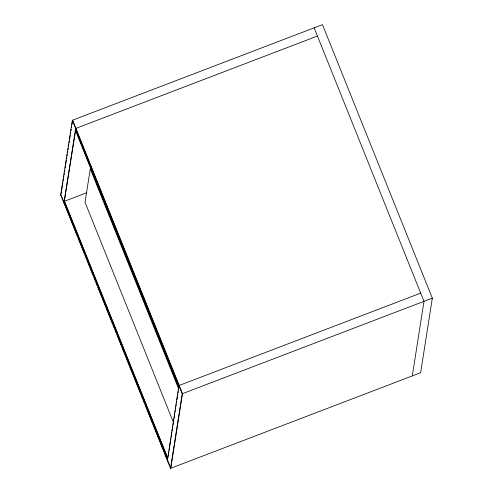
<?xml version="1.0" encoding="UTF-8"?>
<svg xmlns="http://www.w3.org/2000/svg" width="493" height="493" viewBox="0 0 493 493"><rect width="100%" height="100%" fill="white"/><g stroke="black" fill="none" stroke-linecap="round" stroke-linejoin="round"><path stroke-width="0.74" d="M60.676 194.852L72.36 120.274L322.477 24.65L432.324 298.148L420.64 372.726L170.523 468.35L60.676 194.852L61.508 196.115M61.077 193.989L61.434 191.703M61.674 190.181L62.389 185.614M62.623 184.092L62.864 182.57M63.104 181.048L63.338 179.526M63.579 178.004L63.819 176.482M64.053 174.96L64.293 173.437M64.534 171.915L64.768 170.393M65.125 168.113L65.366 166.591M65.606 165.069L66.321 160.502M66.555 158.98L66.795 157.458M67.036 155.936L67.27 154.414M67.51 152.892L67.751 151.369M67.991 149.847L68.225 148.325M68.465 146.803L68.823 144.517M69.063 142.995L69.297 141.473M69.538 139.95L70.252 135.384M70.493 133.862L70.727 132.346M70.967 130.824L71.208 129.302M71.442 127.779L71.682 126.257M71.923 124.735L72.637 120.169L182.484 393.66L170.8 468.245M317.437 36.044L75.651 128.476L63.973 203.061L75.571 130.657M168.101 456.235L168.341 454.712M168.581 453.19L168.816 451.668M169.056 450.146L169.296 448.624M169.53 447.102L170.368 441.771M170.603 440.249L170.843 438.733M171.083 437.211L171.324 435.689M171.558 434.167L171.798 432.644M172.039 431.122L172.273 429.6M172.513 428.078L172.753 426.556M172.988 425.034L173.826 419.703M174.06 418.181L174.3 416.659M174.54 415.137L174.775 413.615M175.015 412.093L175.255 410.57M175.49 409.048L175.73 407.526M175.97 406.004L176.204 404.482M176.445 402.96L176.685 401.438M176.919 399.915L177.757 394.591M177.991 393.069L178.232 391.547M178.472 390.025L178.712 388.502M170.523 468.35L182.207 393.771L72.36 120.274M412.302 375.912L423.986 301.334L314.14 27.836M86.805 192.714L64.244 201.335L167.774 458.317L64.521 201.23M420.689 293.132L178.91 385.563L167.509 460.037M182.207 393.771L432.324 298.148M75.947 130.805L76.52 132.235M77.383 134.379L85.129 153.656M85.702 155.085L92.012 170.8M92.585 172.223L94.015 175.798M94.594 177.227L96.024 180.795M96.597 182.225L100.899 192.936M101.478 194.365L102.908 197.933M103.481 199.363L104.343 201.508M104.917 202.931L113.236 223.643M113.809 225.073L120.119 240.781M120.693 242.211L122.128 245.779M122.702 247.209L123.848 250.068M124.711 252.206L132.451 271.489M133.024 272.919L139.334 288.627M139.907 290.057L141.343 293.631M141.916 295.054L143.352 298.629M143.925 300.052L148.227 310.769M148.8 312.192L150.236 315.766M150.809 317.196L151.671 319.335M152.245 320.764L160.558 341.476M161.131 342.9L167.441 358.614M168.021 360.044L169.45 363.612M170.023 365.042L171.459 368.61M172.032 370.04L178.632 386.463M75.386 130.201L178.639 387.282M178.676 388.922L90.287 168.846L85.042 202.309L173.148 421.675M62.056 197.483L64.25 202.95M64.54 203.664L65.396 205.809M65.976 207.239L67.405 210.807M67.979 212.236L69.125 215.09M69.988 217.234L74.289 227.945M74.862 229.374L77.734 236.517M78.307 237.946L84.617 253.655M85.19 255.084L86.626 258.652M87.199 260.082L93.51 275.797M94.083 277.22L95.513 280.794M96.092 282.218L97.238 285.077M98.095 287.222L105.841 306.498M106.414 307.928L112.724 323.642M113.298 325.066L114.733 328.64M115.307 330.07L116.453 332.923M117.316 335.067L121.617 345.778M122.19 347.208L125.056 354.35M125.629 355.773L131.939 371.488M132.512 372.918L133.948 376.486M134.521 377.915L140.832 393.624M141.405 395.053L142.841 398.621M143.414 400.051L144.56 402.91M145.423 405.049L153.169 424.331M153.742 425.761L160.052 441.469M160.626 442.899L162.055 446.473M162.628 447.897L164.064 451.471M164.637 452.901L169.703 465.509"/></g></svg>
